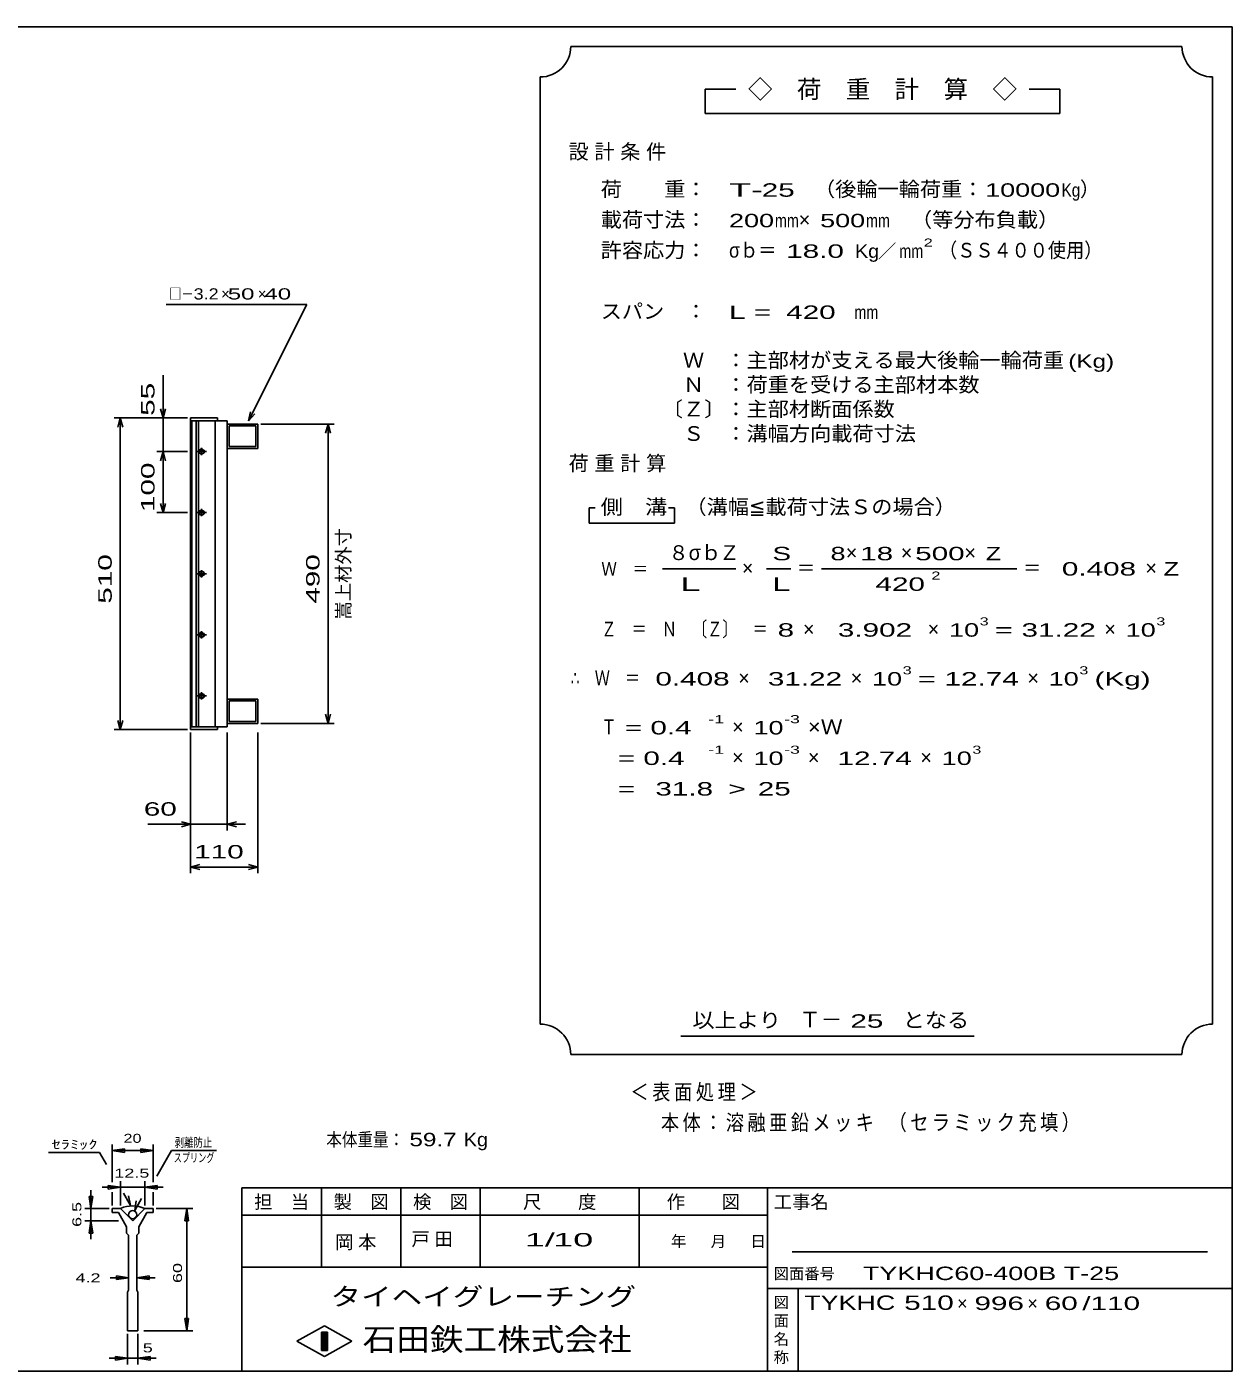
# Model space of a CAD drawing. Units: millimetres, scale not verified. Extents: x -1820 to 1724, y -1285 to 1059.
# Drawn here: x -248 to 1724, y -1141 to 1059 of the extents above; entities that cross this region are included whole.
import ezdxf
from ezdxf.enums import TextEntityAlignment as Align

# ---------------------------------------------------------------- set-up
doc = ezdxf.new("R2010")
doc.units = ezdxf.units.MM
doc.header["$LTSCALE"] = 10
for name, color, linetype, lineweight in [('0_2', 150, 'Continuous', 25), ('16', 3, 'Continuous', 25), ('22', 2, 'Continuous', 25), ('32', 4, 'Continuous', 25)]:
    doc.layers.add(name, color=color, linetype=linetype, lineweight=lineweight)
doc.styles.add('ベクトル', font='')
doc.styles.get('ベクトル').set_extended_font_data('ベクトル')

msp = doc.modelspace()

# ---------------------------------------------------------------- linework, layer by layer
at = {"layer": '0_2'}
for p, q in [((-1736, 1059), (1724, 1059)), ((1724, 1059), (1724, -1141)), ((1724, -841), (104, -841)), ((104, -841), (104, -1141)), ((234, -841), (234, -971)), ((364, -971), (364, -841)), ((494, -841), (494, -971)), ((754, -971), (754, -841)), ((964, -841), (964, -1141)), ((964, -886), (104, -886)), ((1684, -946), (1004, -946)), ((104, -971), (964, -971)), ((964, -1006), (1724, -1006)), ((1014, -1141), (1014, -1006)), ((194, -1092), (239, -1067)), ((234, -1077), (244, -1077)), ((234, -1107), (234, -1077)), ((234, -1077), (236, -1077)), ((236, -1077), (236, -1107)), ((238, -1107), (238, -1077)), ((238, -1077), (240, -1077)), ((239, -1067), (284, -1092)), ((240, -1077), (240, -1107)), ((242, -1107), (242, -1077)), ((242, -1077), (244, -1077)), ((244, -1077), (244, -1107)), ((244, -1077), (244, -1107)), ((239, -1117), (194, -1092)), ((284, -1092), (239, -1117)), ((244, -1107), (234, -1107)), ((236, -1107), (238, -1107)), ((240, -1107), (242, -1107)), ((1724, -1141), (-1736, -1141))]:
    msp.add_line(p, q, dxfattribs=at)
at = {"layer": '16'}
for p, q in [((64, 419), (20, 419)), ((20, 419), (20, 414.5)), ((64, 414.5), (64, 419)), ((20, 414.5), (64, 414.5)), ((20, 414.5), (20, -86.5)), ((80, 414.5), (20, 414.5)), ((22, 414.5), (22, -86.5)), ((29, -86.5), (29, 414.5)), ((33, 414.5), (33, -86.5)), ((60, -86.5), (60, 414.5)), ((80, -86.5), (80, 414.5)), ((80, 409), (130, 409)), ((80, 369), (80, 409)), ((83, 406), (127, 406)), ((83, 372), (83, 406)), ((127, 406), (127, 372)), ((130, 409), (130, 369)), ((30, 364), (46, 364)), ((40, 367), (36, 367)), ((36, 361), (40, 361)), ((38, 370), (38, 358)), ((130, 369), (80, 369)), ((127, 372), (83, 372)), ((30, 264), (46, 264)), ((40, 267), (36, 267)), ((38, 270), (38, 258)), ((36, 261), (40, 261)), ((30, 164), (46, 164)), ((40, 167), (36, 167)), ((36, 161), (40, 161)), ((38, 170), (38, 158)), ((40, 67), (36, 67)), ((38, 70), (38, 58)), ((30, 64), (46, 64)), ((36, 61), (40, 61)), ((30, -36), (46, -36)), ((40, -33), (36, -33)), ((36, -39), (40, -39)), ((38, -30), (38, -42)), ((130, -41), (80, -41)), ((80, -41), (80, -81)), ((127, -44), (83, -44)), ((83, -44), (83, -78)), ((127, -78), (127, -44)), ((130, -81), (130, -41)), ((20, -86.5), (64, -86.5)), ((20, -91), (20, -86.5)), ((20, -86.5), (80, -86.5)), ((64, -86.5), (64, -91)), ((80, -81), (130, -81)), ((83, -78), (127, -78)), ((64, -91), (20, -91))]:
    msp.add_line(p, q, dxfattribs=at)
for centre, radius, start, end in [((36, 364), 3, 90, 270), ((38, 364), 4, 46.6, 133.4), ((38, 364), 4, 226.6, 313.4), ((40, 364), 3, 270, 90), ((36, 264), 3, 90, 270), ((38, 264), 4, 46.6, 133.4), ((40, 264), 3, 270, 90), ((38, 264), 4, 226.6, 313.4), ((36, 164), 3, 90, 270), ((38, 164), 4, 46.6, 133.4), ((38, 164), 4, 226.6, 313.4), ((40, 164), 3, 270, 90), ((36, 64), 3, 90, 270), ((38, 64), 4, 46.6, 133.4), ((40, 64), 3, 270, 90), ((38, 64), 4, 226.6, 313.4), ((36, -36), 3, 90, 270), ((38, -36), 4, 46.6, 133.4), ((38, -36), 4, 226.6, 313.4), ((40, -36), 3, 270, 90)]:
    msp.add_arc(centre, radius, start, end, dxfattribs=at)
at = {"layer": '22', "color": 4}
for p, q in [((1642, 1027), (642, 1027)), ((592, 977), (592, -573)), ((1692, -573), (1692, 977)), ((912, 957), (862, 957)), ((862, 957), (862, 917)), ((1442, 957), (1392, 957)), ((1442, 917), (1442, 957)), ((862, 917), (1442, 917)), ((-20, 604.5), (210, 604.5)), ((115, 414.5), (210, 604.5)), ((-25, 419), (-25, 489)), ((-105, 419), (15, 419)), ((-99, 404), (-95, 419)), ((-91, 404), (-95, 419)), ((-95, -91), (-95, 419)), ((15, 419), (-35, 419)), ((-25, 419), (-29, 434)), ((-21, 434), (-25, 419)), ((-25, 419), (-25, 364)), ((115, 414.5), (118, 429.1)), ((115, 414.5), (125, 425.5)), ((135, 409), (255, 409)), ((241, 394), (245, 409)), ((249, 394), (245, 409)), ((245, -81), (245, 409)), ((-35, 364), (15, 364)), ((-29, 349), (-25, 364)), ((-21, 349), (-25, 364)), ((-25, 264), (-25, 364)), ((-35, 264), (15, 264)), ((-25, 264), (-29, 279)), ((-25, 264), (-21, 279)), ((682, 272), (672, 272)), ((672, 272), (672, 247)), ((812, 272), (802, 272)), ((812, 247), (812, 272)), ((672, 247), (812, 247)), ((792, 172), (912, 172)), ((962, 172), (1002, 172)), ((1052, 172), (1372, 172)), ((245, -81), (241, -66)), ((245, -81), (249, -66)), ((-95, -91), (-99, -76)), ((-95, -91), (-91, -76)), ((135, -81), (255, -81)), ((-105, -91), (15, -91)), ((20, -256), (20, -96)), ((20, -326), (20, -96)), ((80, -256), (80, -96)), ((130, -326), (130, -96)), ((20, -246), (5, -242)), ((80, -246), (95, -242)), ((-50, -246), (20, -246)), ((5, -250), (20, -246)), ((20, -246), (80, -246)), ((95, -250), (80, -246)), ((80, -246), (110, -246)), ((20, -316), (35, -312)), ((35, -320), (20, -316)), ((20, -316), (130, -316)), ((130, -316), (115, -312)), ((115, -320), (130, -316)), ((822, -593), (1302, -593)), ((642, -623), (1642, -623))]:
    msp.add_line(p, q, dxfattribs=at)
for centre, start, end in [((592, 1027), 270, 0), ((1692, 1027), 180, 270), ((592, -623), 0, 90), ((1692, -623), 90, 180)]:
    msp.add_arc(centre, 50, start, end, dxfattribs=at)
at = {"layer": '32'}
for p, q in [((-108, -832), (-108, -770)), ((-41.33, -832), (-41.33, -770)), ((-212.33, -783), (-129, -783)), ((-117.33, -803), (-129, -783)), ((-108, -780), (-88, -777)), ((-88, -783), (-108, -780)), ((-108, -780), (-41.33, -780)), ((-88, -783), (-88, -777)), ((-41.33, -780), (-61.33, -777)), ((-61.33, -783), (-61.33, -777)), ((-61.33, -783), (-41.33, -780)), ((-35.33, -821.67), (-11, -779.67)), ((-11, -779.67), (62.34, -779.67)), ((-94.67, -870), (-94.67, -830)), ((-54.67, -830), (-54.67, -870)), ((-143, -875), (-146, -855)), ((-146, -855), (-140, -855)), ((-143, -875), (-143, -845)), ((-140, -855), (-143, -875)), ((-94.67, -840), (-124.67, -840)), ((-94.67, -840), (-114.67, -837)), ((-114.67, -837), (-114.67, -843)), ((-114.67, -843), (-94.67, -840)), ((-108, -870), (-108, -848)), ((-94.67, -840), (-54.67, -840)), ((-78, -870), (-89.67, -850)), ((-78, -870), (-81.67, -854.33)), ((-54.67, -840), (-34.67, -837)), ((-34.67, -843), (-54.67, -840)), ((-54.67, -840), (-24.67, -840)), ((-41.33, -870), (-41.33, -848)), ((-34.67, -837), (-34.67, -843)), ((-153, -875), (-113, -875)), ((-143, -895), (-143, -875)), ((-108, -875), (-108, -881.67)), ((-94.67, -875), (-108, -875)), ((-74.67, -895), (-94.67, -875)), ((-54.67, -875), (-74.67, -895)), ((-71.33, -878.33), (-60, -858.33)), ((-71.33, -878.33), (-69, -862.33)), ((-41.33, -875), (-54.67, -875)), ((-41.33, -881.67), (-41.33, -875)), ((-36.33, -875), (23.67, -875)), ((10.67, -895), (13.67, -875)), ((16.67, -895), (13.67, -875)), ((13.67, -1075), (13.67, -875)), ((-153, -895), (-98, -895)), ((-146, -915), (-143, -895)), ((-140, -915), (-143, -895)), ((-143, -925), (-143, -895)), ((-108, -881.67), (-98, -881.67)), ((-98, -881.67), (-84.67, -905)), ((-64.67, -905), (-51.33, -881.67)), ((-51.33, -881.67), (-41.33, -881.67)), ((10.67, -895), (16.67, -895)), ((-146, -915), (-140, -915)), ((-84.67, -905), (-84.67, -915)), ((-84.67, -915), (-81.33, -918.33)), ((-81.33, -918.33), (-81.33, -1008.33)), ((-68, -918.33), (-64.67, -915)), ((-68, -1008.33), (-68, -918.33)), ((-64.67, -915), (-64.67, -905)), ((-111.33, -988.33), (-81.33, -988.33)), ((-81.33, -988.33), (-101.33, -985.33)), ((-101.33, -991.33), (-101.33, -985.33)), ((-101.33, -991.33), (-81.33, -988.33)), ((-68, -988.33), (-48, -985.33)), ((-48, -991.33), (-68, -988.33)), ((-68, -988.33), (-38, -988.33)), ((-48, -991.33), (-48, -985.33)), ((-81.33, -1008.33), (-83, -1011.67)), ((-83, -1011.67), (-83, -1075)), ((-66.33, -1011.67), (-68, -1008.33)), ((-66.33, -1075), (-66.33, -1011.67)), ((13.67, -1075), (10.67, -1055)), ((10.67, -1055), (16.67, -1055)), ((16.67, -1055), (13.67, -1075)), ((-83, -1075), (-66.33, -1075)), ((-56.33, -1075), (23.67, -1075)), ((-83, -1130), (-83, -1080)), ((-66.33, -1130), (-66.33, -1080)), ((-113, -1120), (-83, -1120)), ((-83, -1120), (-103, -1117)), ((-103, -1123), (-103, -1117)), ((-103, -1123), (-83, -1120)), ((-83, -1120), (-66.33, -1120)), ((-66.33, -1120), (-46.33, -1117)), ((-46.33, -1123), (-66.33, -1120)), ((-66.33, -1120), (-36.33, -1120)), ((-46.33, -1123), (-46.33, -1117))]:
    msp.add_line(p, q, dxfattribs=at)
msp.add_circle((-74.67, -885), 6.67, dxfattribs=at)
msp.add_arc((-75, -920.68), 50, 66, 113, dxfattribs=at)

# ---------------------------------------------------------------- texts
at = {"layer": '0_2', "style": 'ベクトル'}
for s, height, p in [('担\u3000当', 21.99, (124, -864)), ('製\u3000図', 21.99, (254, -864)), ('検\u3000図', 21.99, (384, -864)), ('尺\u3000\u3000度', 21.99, (564, -864)), ('作\u3000\u3000図', 21.99, (799, -864)), ('工事名', 21.99, (974, -864)), ('年', 18.33, (806, -928.5)), ('月', 18.33, (871, -928.5)), ('日', 18.33, (936, -928.5)), ('図面番号', 18.33, (974, -981.5)), ('図', 18.33, (974, -1028.5)), ('面', 18.33, (974, -1058.5)), ('名', 18.33, (974, -1088.5)), ('称', 18.33, (974, -1118.5))]:
    msp.add_text(s, height=height, dxfattribs=at).set_placement(p, align=Align.MIDDLE_LEFT)
at = {"layer": '0_2', "color": 222, "style": 'ベクトル'}
for s, height, width, p in [('タイヘイグレーチング', 29.33, 1.25, (249, -1019)), ('石田鉄工株式会社', 36.66, 1.1, (301.5, -1089))]:
    msp.add_text(s, height=height, dxfattribs=dict(at, width=width)).set_placement(p, align=Align.MIDDLE_LEFT)
at = {"layer": '22', "style": 'ベクトル'}
for s, height, p in [('◇\u3000荷\u3000重\u3000計\u3000算\u3000◇', 29.33, (932, 957)), ('）', 24.19, (1475, 793.5)), ('×', 24.19, (1015, 743.5)), ('／', 21.99, (1144.5, 692)), ('×', 18.33, (70, 622)), ('×', 18.33, (130, 622)), ('８', 24.19, (802, 198.5)), ('σｂ', 24.19, (835, 198.5)), ('Ｚ', 24.19, (885, 198.5)), ('×', 24.19, (1092, 198.5)), ('×', 24.19, (1182, 198.5)), ('×', 24.19, (1286, 198.5)), ('×', 24.19, (922, 173.5)), ('×', 24.19, (1582, 173.5)), ('×', 24.19, (1022, 73.5)), ('×', 24.19, (1226, 73.5)), ('×', 24.19, (1515, 73.5)), ('×', 24.19, (916, -6.5)), ('×', 24.19, (1100, -6.5)), ('×', 24.19, (1389, -6.5)), ('×', 24.19, (906, -86.5)), ('×', 24.19, (906, -136.5)), ('×', 24.19, (1030, -136.5)), ('×', 24.19, (1214, -136.5)), ('Ｔ－', 25.66, (1016, -565.5)), ('×', 21.99, (1274, -1030)), ('×', 21.99, (1389, -1030))]:
    msp.add_text(s, height=height, dxfattribs=at).set_placement(p, align=Align.MIDDLE_LEFT)
for s, height, width, p in [('荷\u3000\u3000重：\u3000', 24.19, 1.05, (691, 793.5)), ('T-', 21.99, 2, (901, 792)), (' 25 ', 21.99, 1.65, (941, 792)), ('（後輪一輪荷重：', 24.19, 1.05, (1040, 793.5)), ('10000', 21.99, 1.5, (1320, 792)), ('Kg', 21.99, 0.85, (1445, 792)), ('載荷寸法：\u3000', 24.19, 1.05, (691, 743.5)), ('200', 21.99, 1.5, (901, 742)), ('mm', 21.99, 0.8, (976, 742)), ('500', 21.99, 1.5, (1050, 742)), ('mm', 21.99, 0.8, (1125, 742)), ('\u3000（等分布負載）', 24.19, 1.05, (1164, 743.5)), ('許容応力：\u3000', 24.19, 1.05, (691, 693.5)), ('σｂ＝', 24.19, 0.9, (901, 693.5)), ('2', 13.2, 1.5, (1219.5, 706)), ('（ＳＳ４００使用）', 24.19, 0.9, (1244.5, 693.5)), (' 18.0', 21.99, 1.65, (981, 692)), ('Kg', 21.99, 1.1, (1107, 692)), ('mm', 21.99, 0.8, (1179.5, 692)), ('□－', 18.33, 0.8, (-15, 622)), ('3.2', 18.33, 1.2, (25, 622)), (' 50 ', 18.33, 1.6, (70, 622)), (' 40 ', 18.33, 1.6, (130, 622)), ('スパン\u3000：\u3000', 24.19, 1.05, (691, 593.5)), ('L = ', 21.99, 1.65, (901, 592)), (' 420 ', 21.99, 1.65, (981, 592)), ('mm', 21.99, 0.8, (1106, 592)), ('\u3000Ｗ\u3000：主部材が支える最大後輪一輪荷重', 24.19, 1.05, (791, 513.5)), ('(Kg)', 21.99, 1.35, (1456, 512)), ('\u3000Ｎ\u3000：荷重を受ける主部材本数', 24.19, 1.05, (791, 473.5)), ('〔Ｚ〕：主部材断面係数', 24.19, 1.05, (791, 433.5)), ('\u3000Ｓ\u3000：溝幅方向載荷寸法', 24.19, 1.05, (791, 393.5)), ('側\u3000溝', 24.19, 1.1, (691, 273.5)), ('\u3000（溝幅≦載荷寸法Ｓの場合）', 24.19, 1.05, (795, 273.5)), ('S', 21.99, 1.55, (972, 197)), ('8', 21.99, 1.5, (1067, 197)), (' 18 ', 21.99, 1.65, (1102, 197)), (' 500 ', 21.99, 1.65, (1192, 197)), ('Z', 21.99, 1.4, (1321, 197)), ('Ｗ\u3000＝', 21.99, 0.85, (692, 172)), ('＝', 24.19, 0.9, (1012, 173.5)), ('＝', 24.19, 0.9, (1382, 173.5)), (' 0.408', 21.99, 1.65, (1432, 172)), ('Z', 21.99, 1.4, (1612, 172)), ('L', 21.99, 1.8, (972, 147)), (' 420 ', 21.99, 1.65, (1127, 147)), ('2', 13.2, 1.5, (1232, 161)), ('Ｚ\u3000＝\u3000Ｎ\u3000〔Ｚ〕\u3000＝', 24.19, 0.75, (692, 73.5)), ('3', 13.2, 1.5, (1311, 86)), ('3', 13.2, 1.5, (1600, 86)), (' 8 ', 21.99, 1.65, (967, 72)), ('  3.902', 21.99, 1.65, (1052, 72)), ('10', 21.99, 1.5, (1261, 72)), ('=', 21.99, 1.7, (1336, 72)), (' 31.22', 21.99, 1.65, (1366, 72)), ('10', 21.99, 1.5, (1550, 72)), ('∴\u3000Ｗ\u3000＝', 24.19, 0.75, (642, -6.5)), (' 0.408', 21.99, 1.65, (767, -8)), (' 31.22', 21.99, 1.65, (951, -8)), ('10', 21.99, 1.5, (1135, -8)), ('3', 13.2, 1.5, (1185, 6)), (' 12.74', 21.99, 1.65, (1240, -8)), ('10', 21.99, 1.5, (1424, -8)), ('3', 13.2, 1.5, (1474, 6)), ('(Kg)', 21.99, 1.65, (1499, -8)), ('=', 21.99, 1.7, (1210, -8)), ('Ｔ', 24.19, 0.75, (692, -86.5)), (' = 0.4', 21.99, 1.65, (717, -88)), ('-1', 13.2, 1.65, (867, -74)), ('10', 21.99, 1.5, (941, -88)), ('-3', 13.2, 1.65, (991, -74)), ('×Ｗ', 24.19, 1.1, (1030, -86.5)), ('  = 0.4', 21.99, 1.65, (692, -138)), ('-1', 13.2, 1.65, (867, -124)), ('10', 21.99, 1.5, (941, -138)), ('-3', 13.2, 1.65, (991, -124)), (' 12.74', 21.99, 1.65, (1065, -138)), ('10', 21.99, 1.5, (1249, -138)), ('3', 13.2, 1.5, (1299, -124)), ('  =', 21.99, 1.65, (692, -188)), (' 31.8', 21.99, 1.65, (767, -188)), ('>', 21.99, 1.7, (899.5, -188)), (' 25 ', 21.99, 1.65, (934.5, -188)), (' 60 ', 21.99, 1.65, (-70, -221)), (' 110 ', 21.99, 1.65, (12.5, -291)), ('以上より\u3000', 24.19, 1.1, (841, -566.5)), (' 25 ', 21.99, 1.65, (1086, -568)), ('となる', 24.19, 1.1, (1185, -566.5)), ('本体重量：', 21.99, 0.85, (242, -762)), (' 59.7', 21.99, 1.35, (367, -762)), ('Kg', 21.99, 1.1, (467, -762)), ('1/', 21.99, 2, (567, -926)), (' 10 ', 21.99, 2, (597, -926)), ('TYKHC60-400B T-25', 21.99, 1.5, (1120, -981)), ('TYKHC', 23.46, 1.4, (1024, -1029)), (' 510 ', 23.46, 1.55, (1174, -1029)), (' 996 ', 21.99, 1.65, (1289, -1030)), (' 60 ', 21.99, 1.65, (1404, -1030)), ('/', 21.99, 1.65, (1479, -1030)), (' 110 ', 21.99, 1.65, (1479, -1030))]:
    msp.add_text(s, height=height, dxfattribs=dict(at, width=width)).set_placement(p, align=Align.MIDDLE_LEFT)
at = {"layer": '22', "style": 'ベクトル', "width": 1.65}
for s, p in [(' 55 ', (-50, 409)), (' 100 ', (-50, 251.5)), (' 510 ', (-120, 101.5)), (' 490', (220, 101.5))]:
    msp.add_text(s, height=21.99, rotation=90, dxfattribs=at).set_placement(p, align=Align.MIDDLE_LEFT)
at = {"layer": '22', "style": 'ベクトル'}
msp.add_text('嵩上材外寸', height=21.99, rotation=90, dxfattribs=at).set_placement((270, 89), align=Align.MIDDLE_LEFT)
at = {"layer": '22', "attachment_point": 4, "style": 'ベクトル'}
for s, insert, char_height in [('\\T1.28;設計条件', (638.5, 853.5), 24.19), ('\\T1.28;荷重計算', (638.5, 343.5), 24.19), ('\\T1.5;\\W2;\\~L\\~', (797, 147), 21.99), ('\\T1.2;\\W0.85;＜表面処理＞', (739.5, -685.5), 25.66), ('\\T1.19;\\W0.85;本体：溶融亜鉛メッキ', (789.5, -735.5), 25.66), ('\\T1.19;\\W0.85;（セラミック充填）', (1162, -735.5), 25.66), ('\\T1.25;岡本\u3000', (256.5, -931), 21.99), ('\\T1.25;戸田\u3000', (381.5, -926), 21.99)]:
    msp.add_mtext(s, dxfattribs=dict(at, insert=insert, char_height=char_height))
at = {"layer": '32', "color": 2, "style": 'ベクトル'}
for s, width, p in [('ｾﾗﾐｯｸ', 1.5, (-207.33, -770)), ('20', 1.35, (-89.67, -760)), ('剥離防止', 0.75, (-6, -766.67)), ('スプリング', 0.65, (-7.66, -791.67)), ('12.5', 1.5, (-104.67, -817)), (' 4.2 ', 1.5, (-176.33, -988.33)), (' 5 ', 1.5, (-66.33, -1103))]:
    msp.add_text(s, height=14.66, dxfattribs=dict(at, width=width)).set_placement(p, align=Align.MIDDLE_LEFT)
at = {"layer": '32', "color": 2, "style": 'ベクトル', "width": 1.5}
for s, p in [('6.5', (-166, -905)), (' 60 ', (-1.33, -1005))]:
    msp.add_text(s, height=14.66, rotation=90, dxfattribs=at).set_placement(p, align=Align.MIDDLE_LEFT)

doc.saveas('drawing.dxf')
